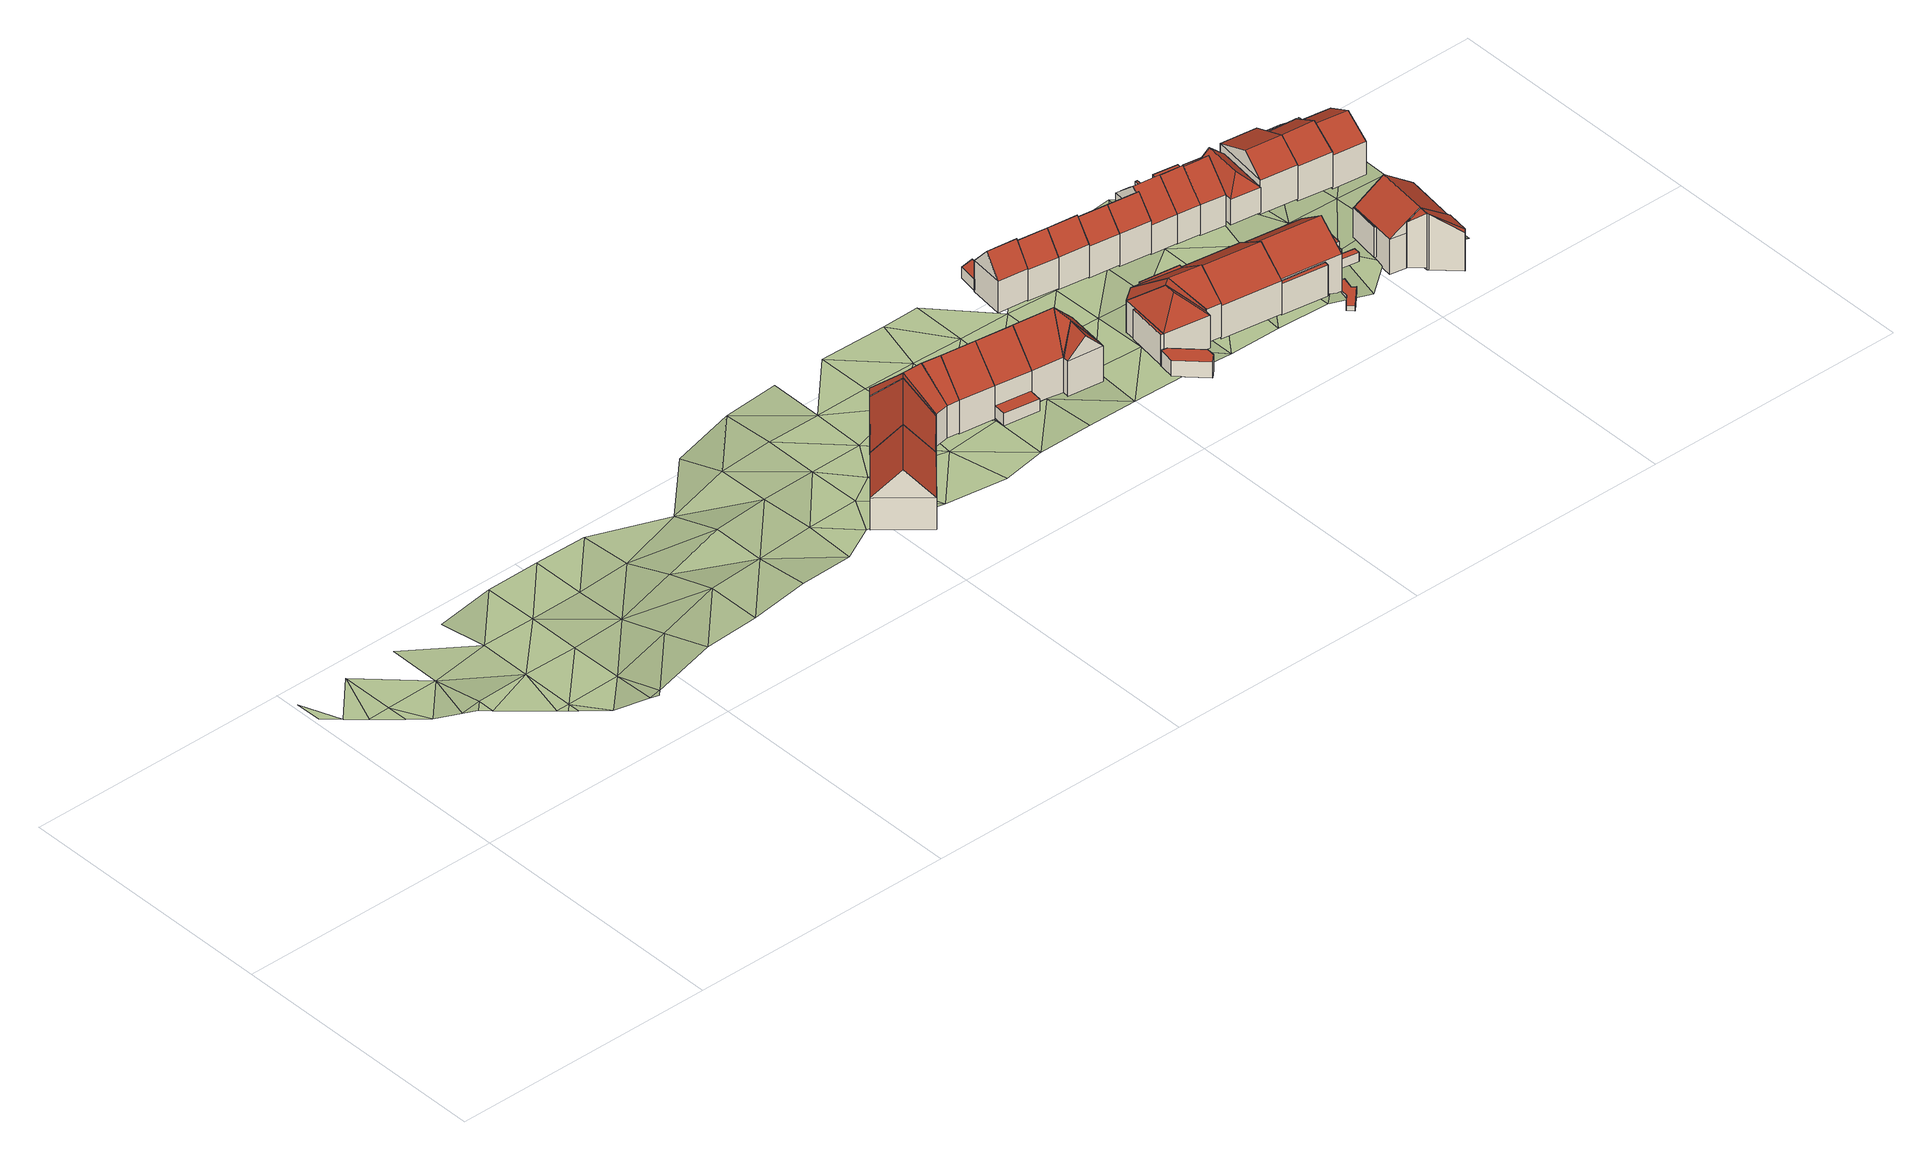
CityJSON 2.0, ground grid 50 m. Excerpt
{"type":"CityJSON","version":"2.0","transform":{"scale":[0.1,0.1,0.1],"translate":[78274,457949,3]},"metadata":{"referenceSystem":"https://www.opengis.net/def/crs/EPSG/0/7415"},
"CityObjects":{
"building1":{"type":"Building","attributes":{"roofType":"1030","RelativeEavesHeight":6.3,"RelativeRidgeHeight":11.88,"AbsoluteEavesHeight":21.08,"AbsoluteRidgeHeight":26.67,"validity":"0"},"geometry":[{"type":"Solid","lod":"2","boundaries":[[[[0,1,2,3]],[[1,4,5,2]],[[4,6,7,5]],[[6,0,3,7]],[[4,1,8]],[[0,6,9]],[[1,0,9,8]],[[6,4,8,9]],[[3,2,5,7]]]],"semantics":{"surfaces":[{"type":"WallSurface"},{"type":"RoofSurface","Direction":311.61,"Slope":42.93},{"type":"RoofSurface","Direction":131.43,"Slope":42.93},{"type":"GroundSurface"}],"values":[[0,0,0,0,0,0,1,2,3]]}}]},
"building2":{"type":"Building","attributes":{"validity":"0"},"children":["building2-1","building2-2"]},
"building2-1":{"type":"BuildingPart","attributes":{"roofType":"1030","RelativeEavesHeight":6.33,"RelativeRidgeHeight":11.91,"AbsoluteEavesHeight":21.08,"AbsoluteRidgeHeight":26.67,"validity":"0"},"parents":["building2"],"geometry":[{"type":"Solid","lod":"2","boundaries":[[[[10,11,12,13]],[[11,14,15,12]],[[14,16,17,15]],[[16,10,13,17]],[[14,11,18]],[[10,16,19]],[[11,10,19,18]],[[16,14,18,19]],[[13,12,15,17]]]],"semantics":{"surfaces":[{"type":"WallSurface"},{"type":"RoofSurface","Direction":311.74,"Slope":43.16},{"type":"RoofSurface","Direction":131.97,"Slope":43.22},{"type":"GroundSurface"}],"values":[[0,0,0,0,0,0,1,2,3]]}}]},
"building2-2":{"type":"BuildingPart","attributes":{"roofType":"1030","RelativeEavesHeight":6.33,"RelativeRidgeHeight":11.91,"AbsoluteEavesHeight":21.08,"AbsoluteRidgeHeight":26.67,"validity":"0"},"parents":["building2"],"geometry":[{"type":"Solid","lod":"2","boundaries":[[[[16,4,5,17]],[[4,1,2,5]],[[1,10,13,2]],[[10,16,17,13]],[[1,4,8]],[[16,10,19]],[[4,16,19,8]],[[10,1,8,19]],[[17,5,2,13]]]],"semantics":{"surfaces":[{"type":"WallSurface"},{"type":"RoofSurface","Direction":132.16,"Slope":43.04},{"type":"RoofSurface","Direction":311.82,"Slope":43},{"type":"GroundSurface"}],"values":[[0,0,0,0,0,0,1,2,3]]}}]},
"building3":{"type":"Building","attributes":{"validity":"0"},"children":["building3-1","building3-2"]},
"building3-1":{"type":"BuildingPart","attributes":{"roofType":"1030","RelativeEavesHeight":6.43,"RelativeRidgeHeight":12.01,"AbsoluteEavesHeight":21.08,"AbsoluteRidgeHeight":26.67,"validity":"0"},"parents":["building3"],"geometry":[{"type":"Solid","lod":"2","boundaries":[[[[20,21,22,23]],[[21,24,25,22]],[[24,26,27,25]],[[26,20,23,27]],[[24,21,28]],[[20,26,29]],[[21,20,29,28]],[[26,24,28,29]],[[23,22,25,27]]]],"semantics":{"surfaces":[{"type":"WallSurface"},{"type":"RoofSurface","Direction":187.92,"Slope":43.31},{"type":"RoofSurface","Direction":7.93,"Slope":43.31},{"type":"GroundSurface"}],"values":[[0,0,0,0,0,0,1,2,3]]}}]},
"building3-2":{"type":"BuildingPart","attributes":{"roofType":"1030","RelativeEavesHeight":6.33,"RelativeRidgeHeight":11.92,"AbsoluteEavesHeight":21.08,"AbsoluteRidgeHeight":26.67,"validity":"0"},"parents":["building3"],"geometry":[{"type":"Solid","lod":"2","boundaries":[[[[11,24,25,30]],[[24,21,22,25]],[[21,14,31,22]],[[14,11,30,31]],[[21,24,28]],[[11,14,18]],[[24,11,18,28]],[[14,21,28,18]],[[30,25,22,31]]]],"semantics":{"surfaces":[{"type":"WallSurface"},{"type":"RoofSurface","Direction":5.13,"Slope":44.91},{"type":"RoofSurface","Direction":176.34,"Slope":45.8},{"type":"GroundSurface"}],"values":[[0,0,0,0,0,0,1,2,3]]}}]},
"building4":{"type":"Building","attributes":{"roofType":"1030","RelativeEavesHeight":6.57,"RelativeRidgeHeight":12.16,"AbsoluteEavesHeight":21.08,"AbsoluteRidgeHeight":26.67,"validity":"0"},"geometry":[{"type":"Solid","lod":"2","boundaries":[[[[32,20,33,34]],[[20,26,35,33]],[[26,36,37,35]],[[36,32,34,37]],[[26,20,29]],[[32,36,38]],[[20,32,38,29]],[[36,26,29,38]],[[34,33,35,37]]]],"semantics":{"surfaces":[{"type":"WallSurface"},{"type":"RoofSurface","Direction":187.83,"Slope":43.35},{"type":"RoofSurface","Direction":7.68,"Slope":43.35},{"type":"GroundSurface"}],"values":[[0,0,0,0,0,0,1,2,3]]}}]},
"building5":{"type":"Building","attributes":{"validity":"0"},"children":["building5-1","building5-2"]},
"building5-1":{"type":"BuildingPart","attributes":{"roofType":"1030","RelativeEavesHeight":6.75,"RelativeRidgeHeight":12.34,"AbsoluteEavesHeight":21.08,"AbsoluteRidgeHeight":26.67,"validity":"0"},"parents":["building5"],"geometry":[{"type":"Solid","lod":"2","boundaries":[[[[39,32,40,41]],[[32,36,42,40]],[[36,43,44,42]],[[43,39,41,44]],[[36,32,38]],[[39,43,45]],[[32,39,45,38]],[[43,36,38,45]],[[41,40,42,44]]]],"semantics":{"surfaces":[{"type":"WallSurface"},{"type":"RoofSurface","Direction":187.87,"Slope":43.42},{"type":"RoofSurface","Direction":7.79,"Slope":43.42},{"type":"GroundSurface"}],"values":[[0,0,0,0,0,0,1,2,3]]}}]},
"building5-2":{"type":"BuildingPart","attributes":{"roofType":"1010","RelativeEavesHeight":2.44,"RelativeRidgeHeight":2.44,"AbsoluteEavesHeight":17.21,"AbsoluteRidgeHeight":17.21,"validity":"0"},"parents":["building5"],"geometry":[{"type":"Solid","lod":"2","boundaries":[[[[46,47,48,49]],[[47,50,51,48]],[[50,52,53,51]],[[52,46,49,53]],[[52,50,47,46]],[[49,48,51,53]]]],"semantics":{"surfaces":[{"type":"WallSurface"},{"type":"RoofSurface","Direction":0,"Slope":90},{"type":"GroundSurface"}],"values":[[0,0,0,0,1,2]]}}]},
"building6":{"type":"Building","attributes":{"roofType":"1130","RelativeEavesHeight":6.89,"RelativeRidgeHeight":12.48,"AbsoluteEavesHeight":21.08,"AbsoluteRidgeHeight":26.67,"validity":"0"},"geometry":[{"type":"Solid","lod":"2","boundaries":[[[[43,54,55,56]],[[54,57,58,55]],[[57,39,59,58]],[[39,43,56,59]],[[57,54,60]],[[43,39,45]],[[54,43,45,60]],[[39,57,60,45]],[[56,55,58,59]]]],"semantics":{"surfaces":[{"type":"WallSurface"},{"type":"RoofSurface","Direction":97.64,"Slope":-17.8},{"type":"RoofSurface","Direction":6.94,"Slope":43.12},{"type":"RoofSurface","Direction":187.11,"Slope":43.9},{"type":"GroundSurface"}],"values":[[0,0,0,0,1,0,2,3,4]]}}]},
"building7":{"type":"Building","attributes":{"validity":"0"},"children":["building7-1","building7-2"]},
"building7-1":{"type":"BuildingPart","attributes":{"roofType":"1130","RelativeEavesHeight":6.97,"RelativeRidgeHeight":10.49,"AbsoluteEavesHeight":21.08,"AbsoluteRidgeHeight":24.6,"validity":"0"},"parents":["building7"],"geometry":[{"type":"Solid","lod":"2","boundaries":[[[[61,57,62,63]],[[57,64,65,62]],[[64,66,67,65]],[[66,61,63,67]],[[64,57,68]],[[61,66,69]],[[57,61,69,68]],[[66,64,68,69]],[[63,62,65,67]]]],"semantics":{"surfaces":[{"type":"WallSurface"},{"type":"RoofSurface","Direction":7.2,"Slope":-44.35},{"type":"RoofSurface","Direction":279.34,"Slope":44.51},{"type":"RoofSurface","Direction":99.89,"Slope":43.4},{"type":"GroundSurface"}],"values":[[0,0,0,0,1,0,2,3,4]]}}]},
"building7-2":{"type":"BuildingPart","attributes":{"roofType":"1070","RelativeEavesHeight":7.07,"RelativeRidgeHeight":12.65,"AbsoluteEavesHeight":21.08,"AbsoluteRidgeHeight":26.67,"validity":"0"},"parents":["building7"],"geometry":[{"type":"Solid","lod":"2","boundaries":[[[[70,71,72,73]],[[71,64,74,72]],[[64,57,75,74]],[[57,54,76,75]],[[54,70,73,76]],[[71,70,60]],[[64,71,60]],[[57,64,60]],[[54,57,60]],[[70,54,60]],[[73,72,74,75,76]]]],"semantics":{"surfaces":[{"type":"WallSurface"},{"type":"RoofSurface","Direction":52.47,"Slope":41.93},{"type":"RoofSurface","Direction":97.78,"Slope":41.94},{"type":"RoofSurface","Direction":187.2,"Slope":44.35},{"type":"RoofSurface","Direction":277.64,"Slope":17.8},{"type":"RoofSurface","Direction":7.86,"Slope":42.63},{"type":"GroundSurface"}],"values":[[0,0,0,0,0,1,2,3,4,5,6]]}}]},
"building8":{"type":"Building","attributes":{"roofType":"1000","RelativeEavesHeight":3.21,"RelativeRidgeHeight":3.21,"AbsoluteEavesHeight":16.8,"AbsoluteRidgeHeight":16.8,"validity":"0"},"geometry":[{"type":"Solid","lod":"2","boundaries":[[[[77,78,79,80]],[[78,81,82,79]],[[81,83,84,82]],[[83,85,86,84]],[[85,87,88,86]],[[87,89,90,88]],[[89,77,80,90]],[[89,87,85,83,81,78,77]],[[80,79,82,84,86,88,90]]]],"semantics":{"surfaces":[{"type":"WallSurface"},{"type":"RoofSurface","Direction":0,"Slope":90},{"type":"GroundSurface"}],"values":[[0,0,0,0,0,0,0,1,2]]}}]},
"building9":{"type":"Building","attributes":{"validity":"0"},"children":["building9-1","building9-2","building9-3"]},
"building9-1":{"type":"BuildingPart","attributes":{"roofType":"1010","RelativeEavesHeight":2.58,"RelativeRidgeHeight":2.91,"AbsoluteEavesHeight":16.77,"AbsoluteRidgeHeight":17.09,"validity":"0"},"parents":["building9"],"geometry":[{"type":"Solid","lod":"2","boundaries":[[[[91,92,93,94]],[[92,95,96,93]],[[95,97,98,96]],[[97,91,94,98]],[[97,95,92,91]],[[94,93,96,98]]]],"semantics":{"surfaces":[{"type":"WallSurface"},{"type":"RoofSurface","Direction":278.46,"Slope":71.75},{"type":"GroundSurface"}],"values":[[0,0,0,0,1,2]]}}]},
"building9-2":{"type":"BuildingPart","attributes":{"roofType":"1000","RelativeEavesHeight":3.12,"RelativeRidgeHeight":3.12,"AbsoluteEavesHeight":17.19,"AbsoluteRidgeHeight":17.19,"validity":"0"},"parents":["building9"],"geometry":[{"type":"Solid","lod":"2","boundaries":[[[[99,100,101,102]],[[100,103,104,101]],[[103,105,106,104]],[[105,99,102,106]],[[105,103,100,99]],[[102,101,104,106]]]],"semantics":{"surfaces":[{"type":"WallSurface"},{"type":"RoofSurface","Direction":0,"Slope":90},{"type":"GroundSurface"}],"values":[[0,0,0,0,1,2]]}}]},
"building9-3":{"type":"BuildingPart","attributes":{"roofType":"1030","RelativeEavesHeight":6.17,"RelativeRidgeHeight":10.07,"AbsoluteEavesHeight":20.16,"AbsoluteRidgeHeight":24.06,"validity":"0"},"parents":["building9"],"geometry":[{"type":"Solid","lod":"2","boundaries":[[[[107,108,109,110]],[[108,111,112,109]],[[111,113,114,112]],[[113,107,110,114]],[[111,108,115]],[[107,113,116]],[[108,107,116,115]],[[113,111,115,116]],[[110,109,112,114]]]],"semantics":{"surfaces":[{"type":"WallSurface"},{"type":"RoofSurface","Direction":187.67,"Slope":39.8},{"type":"RoofSurface","Direction":7.54,"Slope":39.8},{"type":"GroundSurface"}],"values":[[0,0,0,0,0,0,1,2,3]]}}]},
"building10":{"type":"Building","attributes":{"validity":"0"},"children":["building10-1","building10-2"]},
"building10-1":{"type":"BuildingPart","attributes":{"roofType":"1010","RelativeEavesHeight":2.42,"RelativeRidgeHeight":2.61,"AbsoluteEavesHeight":16.42,"AbsoluteRidgeHeight":16.61,"validity":"0"},"parents":["building10"],"geometry":[{"type":"Solid","lod":"2","boundaries":[[[[117,118,119,120]],[[118,121,122,119]],[[121,123,124,122]],[[123,117,120,124]],[[123,121,118,117]],[[120,119,122,124]]]],"semantics":{"surfaces":[{"type":"WallSurface"},{"type":"RoofSurface","Direction":278.6,"Slope":79.07},{"type":"GroundSurface"}],"values":[[0,0,0,0,1,2]]}}]},
"building10-2":{"type":"BuildingPart","attributes":{"roofType":"1030","RelativeEavesHeight":6.2,"RelativeRidgeHeight":9.94,"AbsoluteEavesHeight":20,"AbsoluteRidgeHeight":23.75,"validity":"0"},"parents":["building10"],"geometry":[{"type":"Solid","lod":"2","boundaries":[[[[125,126,127,128]],[[126,129,130,127]],[[129,131,132,130]],[[131,125,128,132]],[[129,126,133]],[[125,131,134]],[[126,125,134,133]],[[131,129,133,134]],[[128,127,130,132]]]],"semantics":{"surfaces":[{"type":"WallSurface"},{"type":"RoofSurface","Direction":187.76,"Slope":41.17},{"type":"RoofSurface","Direction":7.81,"Slope":41.17},{"type":"GroundSurface"}],"values":[[0,0,0,0,0,0,1,2,3]]}}]},
"building11":{"type":"Building","attributes":{"validity":"0"},"children":["building11-1","building11-2","building11-3","building11-4","building11-5"]},
"building11-1":{"type":"BuildingPart","attributes":{"roofType":"1030","RelativeEavesHeight":6.66,"RelativeRidgeHeight":10.68,"AbsoluteEavesHeight":19.8,"AbsoluteRidgeHeight":23.82,"validity":"0"},"parents":["building11"],"geometry":[{"type":"Solid","lod":"2","boundaries":[[[[135,136,137,138]],[[136,139,140,137]],[[139,141,142,140]],[[141,135,138,142]],[[139,136,143]],[[135,141,144]],[[136,135,144,143]],[[141,139,143,144]],[[138,137,140,142]]]],"semantics":{"surfaces":[{"type":"WallSurface"},{"type":"RoofSurface","Direction":189.2,"Slope":53.89},{"type":"RoofSurface","Direction":9.5,"Slope":53.84},{"type":"GroundSurface"}],"values":[[0,0,0,0,0,0,1,2,3]]}}]},
"building11-2":{"type":"BuildingPart","attributes":{"roofType":"1030","RelativeEavesHeight":6.51,"RelativeRidgeHeight":10.53,"AbsoluteEavesHeight":19.8,"AbsoluteRidgeHeight":23.82,"validity":"0"},"parents":["building11"],"geometry":[{"type":"Solid","lod":"2","boundaries":[[[[136,145,146,147]],[[145,148,149,146]],[[148,139,150,149]],[[139,136,147,150]],[[148,145,151]],[[136,139,143]],[[145,136,143,151]],[[139,148,151,143]],[[147,146,149,150]]]],"semantics":{"surfaces":[{"type":"WallSurface"},{"type":"RoofSurface","Direction":150.74,"Slope":57.69},{"type":"RoofSurface","Direction":323.41,"Slope":57.52},{"type":"GroundSurface"}],"values":[[0,0,0,0,0,0,1,2,3]]}}]},
"building11-3":{"type":"BuildingPart","attributes":{"roofType":"1000","RelativeEavesHeight":5.92,"RelativeRidgeHeight":5.92,"AbsoluteEavesHeight":19.8,"AbsoluteRidgeHeight":19.8,"validity":"0"},"parents":["building11"],"geometry":[{"type":"Solid","lod":"2","boundaries":[[[[152,153,154,155]],[[153,156,157,154]],[[156,158,159,157]],[[158,152,155,159]],[[158,156,153,152]],[[155,154,157,159]]]],"semantics":{"surfaces":[{"type":"WallSurface"},{"type":"RoofSurface","Direction":0,"Slope":90},{"type":"GroundSurface"}],"values":[[0,0,0,0,1,2]]}}]},
"building11-4":{"type":"BuildingPart","attributes":{"roofType":"1130","RelativeEavesHeight":6.49,"RelativeRidgeHeight":10.51,"AbsoluteEavesHeight":19.8,"AbsoluteRidgeHeight":23.82,"validity":"0"},"parents":["building11"],"geometry":[{"type":"Solid","lod":"2","boundaries":[[[[145,160,161,146]],[[160,152,162,161]],[[152,148,149,162]],[[148,145,146,149]],[[152,160,163]],[[145,148,151]],[[160,145,151,163]],[[148,152,163,151]],[[146,161,162,149]]]],"semantics":{"surfaces":[{"type":"WallSurface"},{"type":"RoofSurface","Direction":188.65,"Slope":42.78},{"type":"RoofSurface","Direction":99.73,"Slope":48.17},{"type":"RoofSurface","Direction":277.45,"Slope":47.36},{"type":"GroundSurface"}],"values":[[0,0,0,0,1,0,2,3,4]]}}]},
"building11-5":{"type":"BuildingPart","attributes":{"roofType":"1000","RelativeEavesHeight":6.64,"RelativeRidgeHeight":6.64,"AbsoluteEavesHeight":19.8,"AbsoluteRidgeHeight":19.8,"validity":"0"},"parents":["building11"],"geometry":[{"type":"Solid","lod":"2","boundaries":[[[[141,164,165,166]],[[164,167,168,165]],[[167,169,170,168]],[[169,141,166,170]],[[169,167,164,141]],[[166,165,168,170]]]],"semantics":{"surfaces":[{"type":"WallSurface"},{"type":"RoofSurface","Direction":0,"Slope":90},{"type":"GroundSurface"}],"values":[[0,0,0,0,1,2]]}}]},
"building12":{"type":"Building","attributes":{"validity":"0"},"children":["building12-1","building12-2","building12-3"]},
"building12-1":{"type":"BuildingPart","attributes":{"roofType":"1000","RelativeEavesHeight":2.94,"RelativeRidgeHeight":2.94,"AbsoluteEavesHeight":16.8,"AbsoluteRidgeHeight":16.8,"validity":"0"},"parents":["building12"],"geometry":[{"type":"Solid","lod":"2","boundaries":[[[[171,172,173,174]],[[172,175,176,173]],[[175,177,178,176]],[[177,171,174,178]],[[177,175,172,171]],[[174,173,176,178]]]],"semantics":{"surfaces":[{"type":"WallSurface"},{"type":"RoofSurface","Direction":0,"Slope":90},{"type":"GroundSurface"}],"values":[[0,0,0,0,1,2]]}}]},
"building12-2":{"type":"BuildingPart","attributes":{"roofType":"1010","RelativeEavesHeight":2.53,"RelativeRidgeHeight":2.78,"AbsoluteEavesHeight":16.44,"AbsoluteRidgeHeight":16.7,"validity":"0"},"parents":["building12"],"geometry":[{"type":"Solid","lod":"2","boundaries":[[[[179,180,181,174]],[[180,182,183,181]],[[182,184,185,183]],[[184,179,174,185]],[[184,182,180,179]],[[174,181,183,185]]]],"semantics":{"surfaces":[{"type":"WallSurface"},{"type":"RoofSurface","Direction":278.94,"Slope":75.57},{"type":"GroundSurface"}],"values":[[0,0,0,0,1,2]]}}]},
"building12-3":{"type":"BuildingPart","attributes":{"roofType":"1030","RelativeEavesHeight":6.41,"RelativeRidgeHeight":10.15,"AbsoluteEavesHeight":20,"AbsoluteRidgeHeight":23.75,"validity":"0"},"parents":["building12"],"geometry":[{"type":"Solid","lod":"2","boundaries":[[[[186,125,187,188]],[[125,131,189,187]],[[131,190,191,189]],[[190,186,188,191]],[[131,125,134]],[[186,190,192]],[[125,186,192,134]],[[190,131,134,192]],[[188,187,189,191]]]],"semantics":{"surfaces":[{"type":"WallSurface"},{"type":"RoofSurface","Direction":187.61,"Slope":41.24},{"type":"RoofSurface","Direction":7.39,"Slope":41.24},{"type":"GroundSurface"}],"values":[[0,0,0,0,0,0,1,2,3]]}}]},
"building13":{"type":"Building","attributes":{"validity":"0"},"children":["building13-1","building13-2"]},
"building13-1":{"type":"BuildingPart","attributes":{"roofType":"1010","RelativeEavesHeight":2.25,"RelativeRidgeHeight":2.5,"AbsoluteEavesHeight":16.03,"AbsoluteRidgeHeight":16.28,"validity":"0"},"parents":["building13"],"geometry":[{"type":"Solid","lod":"2","boundaries":[[[[193,194,195,196]],[[194,197,198,195]],[[197,199,200,198]],[[199,193,196,200]],[[199,197,194,193]],[[196,195,198,200]]]],"semantics":{"surfaces":[{"type":"WallSurface"},{"type":"RoofSurface","Direction":278.46,"Slope":75.79},{"type":"GroundSurface"}],"values":[[0,0,0,0,1,2]]}}]},
"building13-2":{"type":"BuildingPart","attributes":{"roofType":"1030","RelativeEavesHeight":6.24,"RelativeRidgeHeight":9.91,"AbsoluteEavesHeight":19.6,"AbsoluteRidgeHeight":23.27,"validity":"0"},"parents":["building13"],"geometry":[{"type":"Solid","lod":"2","boundaries":[[[[201,202,203,204]],[[202,205,206,203]],[[205,207,208,206]],[[207,201,204,208]],[[205,202,209]],[[201,207,210]],[[202,201,210,209]],[[207,205,209,210]],[[204,203,206,208]]]],"semantics":{"surfaces":[{"type":"WallSurface"},{"type":"RoofSurface","Direction":187.76,"Slope":41.78},{"type":"RoofSurface","Direction":7.81,"Slope":41.78},{"type":"GroundSurface"}],"values":[[0,0,0,0,0,0,1,2,3]]}}]},
"building14":{"type":"Building","attributes":{"roofType":"1030","RelativeEavesHeight":6.68,"RelativeRidgeHeight":10.66,"AbsoluteEavesHeight":19.34,"AbsoluteRidgeHeight":23.32,"validity":"0"},"geometry":[{"type":"Solid","lod":"2","boundaries":[[[[211,212,213,214]],[[212,215,216,213]],[[215,217,218,216]],[[217,211,214,218]],[[215,212,219]],[[211,217,220]],[[212,211,220,219]],[[217,215,219,220]],[[214,213,216,218]]]],"semantics":{"surfaces":[{"type":"WallSurface"},{"type":"RoofSurface","Direction":188,"Slope":55.76},{"type":"RoofSurface","Direction":7.9,"Slope":55.76},{"type":"GroundSurface"}],"values":[[0,0,0,0,0,0,1,2,3]]}}]},
"building15":{"type":"Building","attributes":{"validity":"0"},"children":["building15-1","building15-2","building15-3"]},
"building15-1":{"type":"BuildingPart","attributes":{"roofType":"1030","RelativeEavesHeight":6.51,"RelativeRidgeHeight":10.18,"AbsoluteEavesHeight":19.6,"AbsoluteRidgeHeight":23.27,"validity":"0"},"parents":["building15"],"geometry":[{"type":"Solid","lod":"2","boundaries":[[[[221,201,222,223]],[[201,207,224,222]],[[207,225,226,224]],[[225,221,223,226]],[[207,201,210]],[[221,225,227]],[[201,221,227,210]],[[225,207,210,227]],[[223,222,224,226]]]],"semantics":{"surfaces":[{"type":"WallSurface"},{"type":"RoofSurface","Direction":187.85,"Slope":41.66},{"type":"RoofSurface","Direction":8.09,"Slope":41.66},{"type":"GroundSurface"}],"values":[[0,0,0,0,0,0,1,2,3]]}}]},
"building15-2":{"type":"BuildingPart","attributes":{"roofType":"1000","RelativeEavesHeight":2.46,"RelativeRidgeHeight":2.46,"AbsoluteEavesHeight":16.4,"AbsoluteRidgeHeight":16.4,"validity":"0"},"parents":["building15"],"geometry":[{"type":"Solid","lod":"2","boundaries":[[[[228,229,230,231]],[[229,232,233,230]],[[232,234,235,233]],[[234,228,231,235]],[[234,232,229,228]],[[231,230,233,235]]]],"semantics":{"surfaces":[{"type":"WallSurface"},{"type":"RoofSurface","Direction":0,"Slope":90},{"type":"GroundSurface"}],"values":[[0,0,0,0,1,2]]}}]},
"building15-3":{"type":"BuildingPart","attributes":{"roofType":"1010","RelativeEavesHeight":2.11,"RelativeRidgeHeight":2.45,"AbsoluteEavesHeight":16.05,"AbsoluteRidgeHeight":16.4,"validity":"0"},"parents":["building15"],"geometry":[{"type":"Solid","lod":"2","boundaries":[[[[228,236,237,231]],[[236,238,239,237]],[[238,240,241,239]],[[240,228,231,241]],[[240,238,236,228]],[[231,237,239,241]]]],"semantics":{"surfaces":[{"type":"WallSurface"},{"type":"RoofSurface","Direction":277.93,"Slope":71.22},{"type":"GroundSurface"}],"values":[[0,0,0,0,1,2]]}}]},
"building16":{"type":"Building","attributes":{"validity":"0"},"children":["building16-1","building16-2"]},
"building16-1":{"type":"BuildingPart","attributes":{"roofType":"1030","RelativeEavesHeight":5.85,"RelativeRidgeHeight":10.4,"AbsoluteEavesHeight":18.75,"AbsoluteRidgeHeight":23.29,"validity":"0"},"parents":["building16"],"geometry":[{"type":"Solid","lod":"2","boundaries":[[[[242,243,244,245]],[[243,246,247,244]],[[246,248,249,247]],[[248,242,245,249]],[[246,243,250]],[[242,248,251]],[[243,242,251,250]],[[248,246,250,251]],[[245,244,247,249]]]],"semantics":{"surfaces":[{"type":"WallSurface"},{"type":"RoofSurface","Direction":188.29,"Slope":47.2},{"type":"RoofSurface","Direction":8.64,"Slope":47.2},{"type":"GroundSurface"}],"values":[[0,0,0,0,0,0,1,2,3]]}}]},
"building16-2":{"type":"BuildingPart","attributes":{"roofType":"1000","RelativeEavesHeight":1.41,"RelativeRidgeHeight":1.41,"AbsoluteEavesHeight":15.4,"AbsoluteRidgeHeight":15.4,"validity":"0"},"parents":["building16"],"geometry":[{"type":"Solid","lod":"2","boundaries":[[[[252,253,254,255]],[[253,256,257,254]],[[256,258,259,257]],[[258,252,255,259]],[[258,256,253,252]],[[255,254,257,259]]]],"semantics":{"surfaces":[{"type":"WallSurface"},{"type":"RoofSurface","Direction":0,"Slope":90},{"type":"GroundSurface"}],"values":[[0,0,0,0,1,2]]}}]},
"building17":{"type":"Building","attributes":{"validity":"0"},"children":["building17-1","building17-2"]},
"building17-1":{"type":"BuildingPart","attributes":{"roofType":"1000","RelativeEavesHeight":6.18,"RelativeRidgeHeight":6.18,"AbsoluteEavesHeight":18.67,"AbsoluteRidgeHeight":18.67,"validity":"0"},"parents":["building17"],"geometry":[{"type":"Solid","lod":"2","boundaries":[[[[260,261,262,263]],[[261,264,265,262]],[[264,266,267,265]],[[266,260,263,267]],[[266,264,261,260]],[[263,262,265,267]]]],"semantics":{"surfaces":[{"type":"WallSurface"},{"type":"RoofSurface","Direction":0,"Slope":90},{"type":"GroundSurface"}],"values":[[0,0,0,0,1,2]]}}]},
"building17-2":{"type":"BuildingPart","attributes":{"roofType":"1030","RelativeEavesHeight":7.37,"RelativeRidgeHeight":11.43,"AbsoluteEavesHeight":19.01,"AbsoluteRidgeHeight":23.07,"validity":"0"},"parents":["building17"],"geometry":[{"type":"Solid","lod":"2","boundaries":[[[[268,269,270,271]],[[269,272,273,270]],[[272,274,275,273]],[[274,268,271,275]],[[272,269,276]],[[268,274,277]],[[269,268,277,276]],[[274,272,276,277]],[[271,270,273,275]]]],"semantics":{"surfaces":[{"type":"WallSurface"},{"type":"RoofSurface","Direction":187.54,"Slope":53.42},{"type":"RoofSurface","Direction":7.72,"Slope":53.42},{"type":"GroundSurface"}],"values":[[0,0,0,0,0,0,1,2,3]]}}]},
"building18":{"type":"Building","attributes":{"validity":"0"},"children":["building18-1","building18-2"]},
"building18-1":{"type":"BuildingPart","attributes":{"roofType":"1030","RelativeEavesHeight":5.97,"RelativeRidgeHeight":10.51,"AbsoluteEavesHeight":18.75,"AbsoluteRidgeHeight":23.29,"validity":"0"},"parents":["building18"],"geometry":[{"type":"Solid","lod":"2","boundaries":[[[[278,242,279,280]],[[242,248,281,279]],[[248,282,283,281]],[[282,278,280,283]],[[248,242,251]],[[278,282,284]],[[242,278,284,251]],[[282,248,251,284]],[[280,279,281,283]]]],"semantics":{"surfaces":[{"type":"WallSurface"},{"type":"RoofSurface","Direction":188.16,"Slope":47.1},{"type":"RoofSurface","Direction":8.21,"Slope":47.1},{"type":"GroundSurface"}],"values":[[0,0,0,0,0,0,1,2,3]]}}]},
"building18-2":{"type":"BuildingPart","attributes":{"roofType":"1000","RelativeEavesHeight":2.13,"RelativeRidgeHeight":2.13,"AbsoluteEavesHeight":16,"AbsoluteRidgeHeight":16,"validity":"0"},"parents":["building18"],"geometry":[{"type":"Solid","lod":"2","boundaries":[[[[285,286,287,288]],[[286,289,290,287]],[[289,291,292,290]],[[291,293,294,292]],[[293,295,296,294]],[[295,297,298,296]],[[297,285,288,298]],[[297,295,293,291,289,286,285]],[[288,287,290,292,294,296,298]]]],"semantics":{"surfaces":[{"type":"WallSurface"},{"type":"RoofSurface","Direction":0,"Slope":90},{"type":"GroundSurface"}],"values":[[0,0,0,0,0,0,0,1,2]]}}]},
"building19":{"type":"Building","attributes":{"validity":"0"},"children":["building19-1","building19-2","building19-3","building19-4","building19-5"]},
"building19-1":{"type":"BuildingPart","attributes":{"roofType":"1000","RelativeEavesHeight":1.8,"RelativeRidgeHeight":1.8,"AbsoluteEavesHeight":12.79,"AbsoluteRidgeHeight":12.79,"validity":"0"},"parents":["building19"],"geometry":[{"type":"Solid","lod":"2","boundaries":[[[[299,300,301,302]],[[300,303,304,301]],[[303,305,306,304]],[[305,299,302,306]],[[305,303,300,299]],[[302,301,304,306]]]],"semantics":{"surfaces":[{"type":"WallSurface"},{"type":"RoofSurface","Direction":0,"Slope":90},{"type":"GroundSurface"}],"values":[[0,0,0,0,1,2]]}}]},
"building19-2":{"type":"BuildingPart","attributes":{"roofType":"1000","RelativeEavesHeight":1.54,"RelativeRidgeHeight":1.54,"AbsoluteEavesHeight":13.1,"AbsoluteRidgeHeight":13.1,"validity":"0"},"parents":["building19"],"geometry":[{"type":"Solid","lod":"2","boundaries":[[[[307,308,309,310]],[[308,311,312,309]],[[311,313,314,312]],[[313,307,310,314]],[[313,311,308,307]],[[310,309,312,314]]]],"semantics":{"surfaces":[{"type":"WallSurface"},{"type":"RoofSurface","Direction":0,"Slope":90},{"type":"GroundSurface"}],"values":[[0,0,0,0,1,2]]}}]},
"building19-3":{"type":"BuildingPart","attributes":{"roofType":"1000","RelativeEavesHeight":2.81,"RelativeRidgeHeight":2.81,"AbsoluteEavesHeight":14.3,"AbsoluteRidgeHeight":14.3,"validity":"0"},"parents":["building19"],"geometry":[{"type":"Solid","lod":"2","boundaries":[[[[315,316,317,318]],[[316,319,320,317]],[[319,321,322,320]],[[321,315,318,322]],[[321,319,316,315]],[[318,317,320,322]]]],"semantics":{"surfaces":[{"type":"WallSurface"},{"type":"RoofSurface","Direction":0,"Slope":90},{"type":"GroundSurface"}],"values":[[0,0,0,0,1,2]]}}]},
"building19-4":{"type":"BuildingPart","attributes":{"roofType":"1000","RelativeEavesHeight":1.02,"RelativeRidgeHeight":1.02,"AbsoluteEavesHeight":11.6,"AbsoluteRidgeHeight":11.6,"validity":"0"},"parents":["building19"],"geometry":[{"type":"Solid","lod":"2","boundaries":[[[[323,324,325,326]],[[324,327,328,325]],[[327,329,330,328]],[[329,314,331,330]],[[314,332,333,331]],[[332,334,335,333]],[[334,323,326,335]],[[334,332,314,329,327,324,323]],[[326,325,328,330,331,333,335]]]],"semantics":{"surfaces":[{"type":"WallSurface"},{"type":"RoofSurface","Direction":0,"Slope":90},{"type":"GroundSurface"}],"values":[[0,0,0,0,0,0,0,1,2]]}}]},
"building19-5":{"type":"BuildingPart","attributes":{"roofType":"1000","RelativeEavesHeight":3.73,"RelativeRidgeHeight":3.73,"AbsoluteEavesHeight":15.21,"AbsoluteRidgeHeight":15.21,"validity":"0"},"parents":["building19"],"geometry":[{"type":"Solid","lod":"2","boundaries":[[[[336,337,318,338]],[[337,339,340,318]],[[339,341,342,340]],[[341,343,344,342]],[[343,345,346,344]],[[345,336,338,346]],[[345,343,341,339,337,336]],[[338,318,340,342,344,346]]]],"semantics":{"surfaces":[{"type":"WallSurface"},{"type":"RoofSurface","Direction":0,"Slope":90},{"type":"GroundSurface"}],"values":[[0,0,0,0,0,0,1,2]]}}]},
"building20":{"type":"Building","attributes":{"validity":"0"},"children":["building20-1","building20-2"]},
"building20-1":{"type":"BuildingPart","attributes":{"roofType":"1030","RelativeEavesHeight":6.1,"RelativeRidgeHeight":10.64,"AbsoluteEavesHeight":18.75,"AbsoluteRidgeHeight":23.29,"validity":"0"},"parents":["building20"],"geometry":[{"type":"Solid","lod":"2","boundaries":[[[[347,278,348,349]],[[278,350,351,348]],[[350,352,353,351]],[[352,347,349,353]],[[350,278,354]],[[347,352,355]],[[278,347,355,354]],[[352,350,354,355]],[[349,348,351,353]]]],"semantics":{"surfaces":[{"type":"WallSurface"},{"type":"RoofSurface","Direction":188.12,"Slope":46.43},{"type":"RoofSurface","Direction":8.08,"Slope":46.44},{"type":"GroundSurface"}],"values":[[0,0,0,0,0,0,1,2,3]]}}]},
"building20-2":{"type":"BuildingPart","attributes":{"roofType":"1000","RelativeEavesHeight":2.75,"RelativeRidgeHeight":2.75,"AbsoluteEavesHeight":16,"AbsoluteRidgeHeight":16,"validity":"0"},"parents":["building20"],"geometry":[{"type":"Solid","lod":"2","boundaries":[[[[356,357,358,359]],[[357,360,361,358]],[[360,362,363,361]],[[362,356,359,363]],[[362,360,357,356]],[[359,358,361,363]]]],"semantics":{"surfaces":[{"type":"WallSurface"},{"type":"RoofSurface","Direction":0,"Slope":90},{"type":"GroundSurface"}],"values":[[0,0,0,0,1,2]]}}]},
"building21":{"type":"Building","attributes":{"validity":"0"},"children":["building21-1","building21-2","building21-3"]},
"building21-1":{"type":"BuildingPart","attributes":{"roofType":"1000","RelativeEavesHeight":2.52,"RelativeRidgeHeight":2.52,"AbsoluteEavesHeight":15.45,"AbsoluteRidgeHeight":15.45,"validity":"0"},"parents":["building21"],"geometry":[{"type":"Solid","lod":"2","boundaries":[[[[364,365,366,367]],[[365,368,369,366]],[[368,370,371,369]],[[370,364,367,371]],[[370,368,365,364]],[[367,366,369,371]]]],"semantics":{"surfaces":[{"type":"WallSurface"},{"type":"RoofSurface","Direction":0,"Slope":90},{"type":"GroundSurface"}],"values":[[0,0,0,0,1,2]]}}]},
"building21-2":{"type":"BuildingPart","attributes":{"roofType":"1000","RelativeEavesHeight":2.47,"RelativeRidgeHeight":2.47,"AbsoluteEavesHeight":15.45,"AbsoluteRidgeHeight":15.45,"validity":"0"},"parents":["building21"],"geometry":[{"type":"Solid","lod":"2","boundaries":[[[[372,373,374,375]],[[373,370,376,374]],[[370,368,377,376]],[[368,378,379,377]],[[378,380,381,379]],[[380,382,383,381]],[[382,384,385,383]],[[384,372,375,385]],[[384,382,380,378,368,370,373,372]],[[375,374,376,377,379,381,383,385]]]],"semantics":{"surfaces":[{"type":"WallSurface"},{"type":"RoofSurface","Direction":0,"Slope":90},{"type":"GroundSurface"}],"values":[[0,0,0,0,0,0,0,0,1,2]]}}]},
"building21-3":{"type":"BuildingPart","attributes":{"roofType":"1130","RelativeEavesHeight":5,"RelativeRidgeHeight":7.51,"AbsoluteEavesHeight":17.33,"AbsoluteRidgeHeight":19.85,"validity":"0"},"parents":["building21"],"geometry":[{"type":"Solid","lod":"2","boundaries":[[[[386,387,388,389]],[[387,390,391,388]],[[390,392,393,391]],[[392,386,389,393]],[[390,387,394]],[[386,392,395]],[[387,386,395,394]],[[392,390,394,395]],[[389,388,391,393]]]],"semantics":{"surfaces":[{"type":"WallSurface"},{"type":"RoofSurface","Direction":188.47,"Slope":48.22},{"type":"RoofSurface","Direction":98.09,"Slope":48.26},{"type":"RoofSurface","Direction":277.68,"Slope":48.27},{"type":"GroundSurface"}],"values":[[0,0,0,0,1,0,2,3,4]]}}]},
"building22":{"type":"Building","attributes":{"roofType":"1030","RelativeEavesHeight":6.77,"RelativeRidgeHeight":9.96,"AbsoluteEavesHeight":18.6,"AbsoluteRidgeHeight":21.79,"validity":"0"},"geometry":[{"type":"Solid","lod":"2","boundaries":[[[[396,397,398,399]],[[397,400,401,398]],[[400,402,403,401]],[[402,396,399,403]],[[400,397,404]],[[396,402,405]],[[397,396,405,404]],[[402,400,404,405]],[[399,398,401,403]]]],"semantics":{"surfaces":[{"type":"WallSurface"},{"type":"RoofSurface","Direction":187.68,"Slope":53.29},{"type":"RoofSurface","Direction":7.47,"Slope":65.76},{"type":"GroundSurface"}],"values":[[0,0,0,0,0,0,1,2,3]]}}]},
"building23":{"type":"Building","attributes":{"validity":"0"},"children":["building23-1","building23-2","building23-3","building23-4","building23-5"]},
"building23-1":{"type":"BuildingPart","attributes":{"roofType":"1000","RelativeEavesHeight":5.94,"RelativeRidgeHeight":5.94,"AbsoluteEavesHeight":16.89,"AbsoluteRidgeHeight":16.89,"validity":"0"},"parents":["building23"],"geometry":[{"type":"Solid","lod":"2","boundaries":[[[[406,407,408,409]],[[407,410,411,408]],[[410,412,413,411]],[[412,406,409,413]],[[412,410,407,406]],[[409,408,411,413]]]],"semantics":{"surfaces":[{"type":"WallSurface"},{"type":"RoofSurface","Direction":0,"Slope":90},{"type":"GroundSurface"}],"values":[[0,0,0,0,1,2]]}}]},
"building23-2":{"type":"BuildingPart","attributes":{"roofType":"1030","RelativeEavesHeight":6.87,"RelativeRidgeHeight":11,"AbsoluteEavesHeight":16.89,"AbsoluteRidgeHeight":21.02,"validity":"0"},"parents":["building23"],"geometry":[{"type":"Solid","lod":"2","boundaries":[[[[414,412,415,416]],[[412,417,418,415]],[[417,419,420,418]],[[419,414,416,420]],[[417,412,421]],[[414,419,422]],[[412,414,422,421]],[[419,417,421,422]],[[416,415,418,420]]]],"semantics":{"surfaces":[{"type":"WallSurface"},{"type":"RoofSurface","Direction":277.39,"Slope":53.43},{"type":"RoofSurface","Direction":97.77,"Slope":53.43},{"type":"GroundSurface"}],"values":[[0,0,0,0,0,0,1,2,3]]}}]},
"building23-3":{"type":"BuildingPart","attributes":{"roofType":"1010","RelativeEavesHeight":9.46,"RelativeRidgeHeight":11.33,"AbsoluteEavesHeight":19.15,"AbsoluteRidgeHeight":21.02,"validity":"0"},"parents":["building23"],"geometry":[{"type":"Solid","lod":"2","boundaries":[[[[423,424,425,426]],[[424,427,428,425]],[[427,422,429,428]],[[422,423,426,429]],[[422,427,424,423]],[[426,425,428,429]]]],"semantics":{"surfaces":[{"type":"WallSurface"},{"type":"RoofSurface","Direction":97.56,"Slope":55.75},{"type":"GroundSurface"}],"values":[[0,0,0,0,1,2]]}}]},
"building23-4":{"type":"BuildingPart","attributes":{"roofType":"1010","RelativeEavesHeight":8.86,"RelativeRidgeHeight":11.36,"AbsoluteEavesHeight":18.52,"AbsoluteRidgeHeight":21.02,"validity":"0"},"parents":["building23"],"geometry":[{"type":"Solid","lod":"2","boundaries":[[[[424,430,431,425]],[[430,427,428,431]],[[427,424,425,428]],[[427,430,424]],[[425,431,428]]]],"semantics":{"surfaces":[{"type":"WallSurface"},{"type":"RoofSurface","Direction":134.99,"Slope":58.1},{"type":"GroundSurface"}],"values":[[0,0,0,1,2]]}}]},
"building23-5":{"type":"BuildingPart","attributes":{"roofType":"1010","RelativeEavesHeight":10.2,"RelativeRidgeHeight":10.83,"AbsoluteEavesHeight":20.4,"AbsoluteRidgeHeight":21.02,"validity":"0"},"parents":["building23"],"geometry":[{"type":"Solid","lod":"2","boundaries":[[[[422,427,432,433]],[[427,434,435,432]],[[434,422,433,435]],[[434,427,422]],[[433,432,435]]]],"semantics":{"surfaces":[{"type":"WallSurface"},{"type":"RoofSurface","Direction":276.64,"Slope":53.24},{"type":"GroundSurface"}],"values":[[0,0,0,1,2]]}}]},
"building24":{"type":"Building","attributes":{"validity":"0"},"children":["building24-1","building24-2"]},
"building24-1":{"type":"BuildingPart","attributes":{"roofType":"1000","RelativeEavesHeight":2.94,"RelativeRidgeHeight":2.94,"AbsoluteEavesHeight":14.4,"AbsoluteRidgeHeight":14.4,"validity":"0"},"parents":["building24"],"geometry":[{"type":"Solid","lod":"2","boundaries":[[[[436,437,438,439]],[[437,440,441,438]],[[440,442,443,441]],[[442,436,439,443]],[[442,440,437,436]],[[439,438,441,443]]]],"semantics":{"surfaces":[{"type":"WallSurface"},{"type":"RoofSurface","Direction":0,"Slope":90},{"type":"GroundSurface"}],"values":[[0,0,0,0,1,2]]}}]},
"building24-2":{"type":"BuildingPart","attributes":{"roofType":"1030","RelativeEavesHeight":6.92,"RelativeRidgeHeight":9.88,"AbsoluteEavesHeight":18.29,"AbsoluteRidgeHeight":21.25,"validity":"0"},"parents":["building24"],"geometry":[{"type":"Solid","lod":"2","boundaries":[[[[444,445,446,447]],[[445,448,449,446]],[[448,450,451,449]],[[450,444,447,451]],[[448,445,452]],[[444,450,453]],[[445,444,453,452]],[[450,448,452,453]],[[447,446,449,451]]]],"semantics":{"surfaces":[{"type":"WallSurface"},{"type":"RoofSurface","Direction":187.21,"Slope":59.47},{"type":"RoofSurface","Direction":6.07,"Slope":59.46},{"type":"GroundSurface"}],"values":[[0,0,0,0,0,0,1,2,3]]}}]},
"building25":{"type":"Building","attributes":{"validity":"0"},"children":["building25-1","building25-2"]},
"building25-1":{"type":"BuildingPart","attributes":{"roofType":"1030","RelativeEavesHeight":6.65,"RelativeRidgeHeight":9.59,"AbsoluteEavesHeight":17.61,"AbsoluteRidgeHeight":20.55,"validity":"0"},"parents":["building25"],"geometry":[{"type":"Solid","lod":"2","boundaries":[[[[454,455,456,457]],[[455,458,459,456]],[[458,460,461,459]],[[460,454,457,461]],[[458,455,462]],[[454,460,463]],[[455,454,463,462]],[[460,458,462,463]],[[457,456,459,461]]]],"semantics":{"surfaces":[{"type":"WallSurface"},{"type":"RoofSurface","Direction":187.86,"Slope":59.99},{"type":"RoofSurface","Direction":8.03,"Slope":59.99},{"type":"GroundSurface"}],"values":[[0,0,0,0,0,0,1,2,3]]}}]},
"building25-2":{"type":"BuildingPart","attributes":{"roofType":"1000","RelativeEavesHeight":3.26,"RelativeRidgeHeight":3.26,"AbsoluteEavesHeight":14.4,"AbsoluteRidgeHeight":14.4,"validity":"0"},"parents":["building25"],"geometry":[{"type":"Solid","lod":"2","boundaries":[[[[442,440,464,465]],[[440,466,467,464]],[[466,468,469,467]],[[468,470,471,469]],[[470,472,473,471]],[[472,442,465,473]],[[472,470,468,466,440,442]],[[465,464,467,469,471,473]]]],"semantics":{"surfaces":[{"type":"WallSurface"},{"type":"RoofSurface","Direction":0,"Slope":90},{"type":"GroundSurface"}],"values":[[0,0,0,0,0,0,1,2]]}}]},
"terrain1":{"type":"TINRelief","attributes":{"validity":"0"},"geometry":[{"type":"CompositeSurface","lod":"2","boundaries":[[[474,475,476]],[[474,477,478]],[[479,480,477]],[[477,480,478]],[[481,480,479]],[[480,481,482]],[[478,480,482]],[[481,483,482]],[[484,485,483]],[[484,486,485]],[[483,485,482]],[[487,485,486]],[[482,485,487]],[[486,488,487]],[[489,490,488]],[[489,491,490]],[[488,490,487]],[[492,482,493]],[[494,490,491]],[[482,487,493]],[[490,494,495]],[[487,490,496]],[[494,497,495]],[[498,499,497]],[[497,499,495]],[[490,495,496]],[[493,487,500]],[[487,496,500]],[[501,493,502]],[[495,499,503]],[[493,500,502]],[[499,504,503]],[[496,495,505]],[[500,496,505]],[[495,503,505]],[[502,500,506]],[[500,505,507]],[[503,504,508]],[[500,507,506]],[[505,503,508]],[[504,509,508]],[[507,505,510]],[[505,508,511]],[[505,511,510]],[[506,507,512]],[[508,509,513]],[[507,510,512]],[[511,508,513]],[[509,514,513]],[[510,511,515]],[[511,513,515]],[[512,510,516]],[[513,514,517]],[[510,515,516]],[[515,513,518]],[[513,517,519]],[[516,515,518]],[[513,519,518]],[[519,517,520]],[[516,518,521]],[[516,521,522]],[[519,520,523]],[[518,519,524]],[[521,518,524]],[[519,523,524]],[[523,520,525]],[[522,521,526]],[[521,524,527]],[[524,523,528]],[[521,527,526]],[[528,523,525]],[[527,524,529]],[[524,528,529]],[[526,527,530]],[[528,525,531]],[[527,529,530]],[[529,528,531]],[[526,530,532]],[[525,533,531]],[[530,529,534]],[[529,531,534]],[[531,533,535]],[[530,534,536]],[[530,536,537]],[[534,531,538]],[[531,535,538]],[[536,534,539]],[[534,538,540]],[[537,536,539]],[[534,540,539]],[[538,535,541]],[[535,542,541]],[[540,538,543]],[[537,539,544]],[[538,541,543]],[[539,540,545]],[[540,543,545]],[[544,539,545]],[[541,542,546]],[[543,541,547]],[[544,545,548]],[[541,546,549]],[[541,549,547]],[[545,543,550]],[[548,545,550]],[[543,547,550]],[[549,546,551]],[[546,552,551]],[[547,549,553]],[[549,551,553]],[[550,547,554]],[[547,553,554]],[[551,552,555]],[[550,554,556]],[[553,551,557]],[[551,555,557]],[[554,553,558]],[[553,557,558]],[[556,554,559]],[[554,558,559]],[[557,555,560]],[[555,561,560]],[[558,557,562]],[[557,560,563]],[[557,563,562]],[[559,558,564]],[[558,562,564]],[[560,561,565]],[[561,566,565]],[[563,560,567]],[[562,563,567]],[[560,565,567]],[[564,562,568]],[[562,567,568]],[[565,566,569]],[[566,570,569]],[[567,565,571]],[[565,569,571]],[[568,567,571]],[[570,572,569]],[[573,568,574]],[[574,568,571]],[[569,572,575]],[[571,569,576]],[[574,571,577]],[[569,575,576]],[[578,574,577]],[[571,576,577]],[[575,572,579]],[[576,575,580]],[[575,579,581]],[[575,581,580]],[[577,576,582]],[[576,580,582]],[[577,582,583]]]}]}
},
"vertices":[
[878,89,181],[955,175,181],[955,175,118],[878,89,118],[1033,108,181],[1033,108,118],[956,20,181],[956,20,118],[994,141,237],[917,54,237],
[1050,282,181],[1064,298,181],[1064,298,118],[1050,282,118],[1097,178,181],[1097,178,118],[1094,175,181],[1094,175,118],[1081,238,237],[1072,228,237],
[1147,180,181],[1124,183,181],[1124,183,117],[1147,180,117],[1114,291,181],[1114,291,117],[1161,284,181],[1161,284,117],[1119,237,237],[1154,232,237],
[1064,298,117],[1097,178,117],
[1213,171,181],[1147,180,115],[1213,171,115],[1161,284,115],[1226,276,181],[1226,276,115],[1219,223,237],
[1282,161,181],[1213,171,113],[1282,161,113],[1226,276,113],[1296,266,181],[1296,266,113],[1289,214,237],
[1280,161,142],[1277,137,142],[1277,137,118],[1280,161,118],[1210,146,142],[1210,146,118],[1213,171,142],[1213,171,118],
[1356,258,181],[1356,258,112],[1296,266,112],[1341,153,181],[1341,153,112],[1282,161,112],[1367,205,237],
[1340,141,181],[1341,153,111],[1340,141,111],[1409,144,181],[1409,144,111],[1407,133,181],[1407,133,111],[1382,182,216],[1374,137,216],
[1393,253,181],[1419,219,181],[1419,219,110],[1393,253,110],[1409,144,110],[1341,153,110],[1356,258,110],
[1504,106,138],[1509,105,138],[1509,105,106],[1504,106,106],[1515,104,138],[1515,104,106],[1560,59,138],[1560,59,106],[1558,43,138],[1558,43,106],[1545,30,138],[1545,30,106],[1499,76,138],[1499,76,106],
[1429,435,141],[1409,438,134],[1409,438,112],[1429,435,112],[1415,475,134],[1415,475,112],[1435,472,141],[1435,472,112],
[1429,435,142],[1433,461,142],[1433,461,111],[1429,435,111],[1470,456,142],[1470,456,111],[1466,430,142],[1466,430,111],
[1457,366,172],[1401,373,172],[1401,373,110],[1457,366,110],[1409,438,172],[1409,438,110],[1466,430,172],[1466,430,110],[1405,405,211],[1462,398,211],
[1472,467,132],[1492,464,136],[1492,464,110],[1472,467,110],[1486,428,136],[1486,428,110],[1467,430,132],[1467,430,110],
[1514,358,170],[1457,366,170],[1457,366,108],[1514,358,108],[1467,430,170],[1467,430,108],[1523,423,170],[1523,423,108],[1462,398,207],[1519,390,207],
[1628,103,168],[1601,107,168],[1601,107,101],[1628,103,101],[1549,228,168],[1549,228,101],[1643,212,168],[1643,212,101],[1575,168,208],[1636,158,208],
[1598,108,168],[1598,108,103],[1601,107,103],[1522,208,168],[1522,208,103],[1549,228,103],[1560,158,208],
[1509,105,168],[1504,106,168],[1504,106,109],[1509,105,109],[1515,184,168],[1515,184,109],[1519,183,168],[1519,183,109],
[1595,92,168],[1595,92,103],[1509,105,103],[1557,135,208],
[1568,225,168],[1568,225,102],[1643,212,102],[1568,229,168],[1568,229,102],[1644,219,168],[1644,219,102],
[1543,420,138],[1546,444,138],[1546,444,109],[1543,420,109],[1584,439,138],[1584,439,109],[1580,415,138],[1580,415,109],
[1543,420,137],[1523,423,132],[1523,423,109],[1529,459,132],[1529,459,109],[1548,456,137],[1548,456,109],
[1571,350,170],[1514,358,106],[1571,350,106],[1523,423,106],[1580,415,170],[1580,415,106],[1576,383,207],
[1585,451,128],[1605,448,133],[1605,448,108],[1585,451,108],[1600,412,133],[1600,412,108],[1580,415,128],[1580,415,108],
[1628,342,166],[1571,350,166],[1571,350,104],[1628,342,104],[1580,415,166],[1580,415,104],[1637,407,166],[1637,407,104],[1576,383,203],[1632,375,203],
[1741,87,163],[1628,103,163],[1628,103,97],[1741,87,97],[1644,219,163],[1644,219,97],[1757,203,163],[1757,203,97],[1636,161,203],[1749,145,203],
[1687,334,166],[1628,342,101],[1687,334,101],[1637,407,101],[1695,399,166],[1695,399,101],[1691,367,203],
[1657,404,134],[1660,428,134],[1660,428,109],[1657,404,109],[1699,423,134],[1699,423,109],[1695,399,134],[1695,399,109],
[1637,407,127],[1637,407,109],[1642,443,127],[1642,443,109],[1662,441,134],[1662,441,109],
[1736,327,157],[1687,334,157],[1687,334,99],[1736,327,99],[1700,432,157],[1700,432,99],[1750,424,157],[1750,424,99],[1693,383,203],[1743,376,203],
[1735,427,124],[1739,463,124],[1739,463,110],[1735,427,110],[1756,460,124],[1756,460,110],[1750,424,124],[1750,424,110],
[1828,83,157],[1827,75,157],[1827,75,95],[1828,83,95],[1741,87,157],[1741,87,95],[1742,94,157],[1742,94,95],
[1859,79,160],[1742,94,160],[1742,94,86],[1859,79,86],[1757,203,160],[1757,203,86],[1872,187,160],[1872,187,86],[1750,149,201],[1865,133,201],
[1779,321,157],[1736,327,98],[1779,321,98],[1750,424,98],[1793,418,157],[1793,418,98],[1786,370,203],
[1750,424,130],[1753,439,130],[1753,439,109],[1750,424,109],[1762,438,130],[1762,438,109],[1765,459,130],[1765,459,109],[1770,459,130],[1770,459,109],[1768,436,130],[1768,436,109],[1765,422,130],[1765,422,109],
[1901,140,98],[1936,134,98],[1936,134,80],[1901,140,80],[1934,122,98],[1934,122,80],[1899,128,98],[1899,128,80],
[1865,127,101],[1882,126,101],[1882,126,86],[1865,127,86],[1878,101,101],[1878,101,86],[1862,106,101],[1862,106,86],
[1907,183,113],[1921,181,113],[1921,181,85],[1907,183,85],[1917,149,113],[1917,149,85],[1903,150,113],[1903,150,85],
[1884,71,86],[1849,36,86],[1849,36,76],[1884,71,76],[1840,47,86],[1840,47,76],[1857,65,86],[1857,65,76],[1862,106,76],[1883,99,86],[1883,99,76],[1877,77,86],[1877,77,76],
[1872,187,122],[1907,183,122],[1872,187,85],[1901,140,122],[1901,140,85],[1899,128,122],[1899,128,85],[1899,124,122],[1899,124,85],[1865,127,122],[1865,127,85],
[1826,314,157],[1779,321,96],[1826,314,96],[1793,416,157],[1793,416,96],[1839,409,157],[1839,409,96],[1786,368,203],[1833,362,203],
[1793,416,130],[1798,454,130],[1798,454,103],[1793,416,103],[1844,447,130],[1844,447,103],[1839,409,130],[1839,409,103],
[1905,406,125],[1894,408,125],[1894,408,99],[1905,406,99],[1898,429,125],[1898,429,99],[1910,437,125],[1910,437,99],
[1849,413,125],[1853,446,125],[1853,446,100],[1849,413,100],[1910,437,100],[1898,429,100],[1877,432,125],[1877,432,100],[1876,427,125],[1876,427,100],[1858,430,125],[1858,430,100],[1856,413,125],[1856,413,100],
[1905,406,143],[1891,305,143],[1891,305,93],[1905,406,93],[1835,313,143],[1835,313,93],[1849,413,143],[1849,413,93],[1867,337,168],[1877,410,168],
[1961,296,156],[1891,306,156],[1891,306,88],[1961,296,88],[1907,418,156],[1907,418,88],[1976,409,156],[1976,409,88],[1897,348,188],[1966,339,188],
[1962,113,139],[1959,114,139],[1959,114,80],[1962,113,80],[1968,174,139],[1968,174,80],[1970,174,139],[1970,174,80],
[1957,75,139],[1970,174,70],[1957,75,70],[2081,159,139],[2081,159,70],[2066,55,139],[2066,55,70],[2025,166,180],[2012,65,180],
[2066,55,143],[2060,13,143],[2060,13,67],[2066,55,67],[2010,47,180],[2010,47,67],[2012,65,67],
[2053,6,143],[2053,6,67],
[2010,47,72],[2012,65,72],[1987,69,161],[1987,69,72],
[1993,392,114],[1999,436,114],[1999,436,85],[1993,392,85],[2045,430,114],[2045,430,85],[2040,388,114],[2040,388,85],
[2026,287,153],[1961,296,153],[1961,296,84],[2026,287,84],[1974,394,153],[1974,394,84],[2040,388,153],[2040,388,84],[1967,345,182],[2033,338,182],
[2089,279,146],[2026,287,146],[2026,287,80],[2089,279,80],[2040,388,146],[2040,388,80],[2104,379,146],[2104,379,80],[2033,338,175],[2096,329,175],
[2045,430,81],[2040,388,81],[2075,421,114],[2075,421,81],[2071,390,114],[2071,390,81],[2063,392,114],[2063,392,81],[2062,385,114],[2062,385,81],
[38,387,6],[9,461,6],[10,413,6],[68,359,6],[109,460,7],[110,320,7],[110,360,7],[141,292,8],[209,360,9],[175,260,20],[194,244,26],[210,260,26],[210,228,26],[309,261,27],[284,160,27],[297,148,27],[309,160,27],[309,137,27],[211,461,7],[310,360,26],[349,100,29],[411,160,29],[411,260,27],[392,61,54],[402,51,60],[411,60,60],[411,359,27],[310,460,10],[409,460,26],[509,159,64],[512,61,93],[510,260,32],[510,460,27],[511,360,27],[610,160,100],[610,59,100],[609,359,34],[610,260,69],[609,459,27],[710,160,106],[710,58,117],[710,260,106],[710,361,73],[809,60,117],[810,261,113],[812,157,117],[874,93,118],[810,360,111],[810,460,77],[910,160,117],[909,260,117],[1009,59,119],[908,459,112],[910,361,117],[963,189,119],[1008,260,118],[1010,360,118],[1102,153,119],[1010,461,118],[1125,43,118],[1117,291,117],[1211,60,115],[1111,361,117],[1110,461,118],[1208,162,119],[1211,360,116],[1213,277,115],[1305,152,118],[1315,62,113],[1307,266,113],[1236,458,118],[1310,359,114],[1410,62,111],[1409,261,110],[1310,461,116],[1417,164,110],[1409,360,111],[1510,159,110],[1510,59,111],[1510,260,108],[1508,357,108],[1610,60,102],[1510,458,110],[1610,261,103],[1607,348,105],[1610,460,110],[1724,209,98],[1710,61,100],[1711,329,100],[1711,260,99],[1713,463,118],[1814,197,94],[1811,58,97],[1811,260,95],[1843,387,99],[1920,156,86],[1909,60,65],[1908,258,90],[1964,98,78],[1810,461,111],[1889,406,101],[2015,168,81],[2010,260,84],[1995,391,90],[1910,460,101],[2111,61,69],[2111,260,79],[2110,161,75],[2112,360,79],[2109,459,78]
]}
